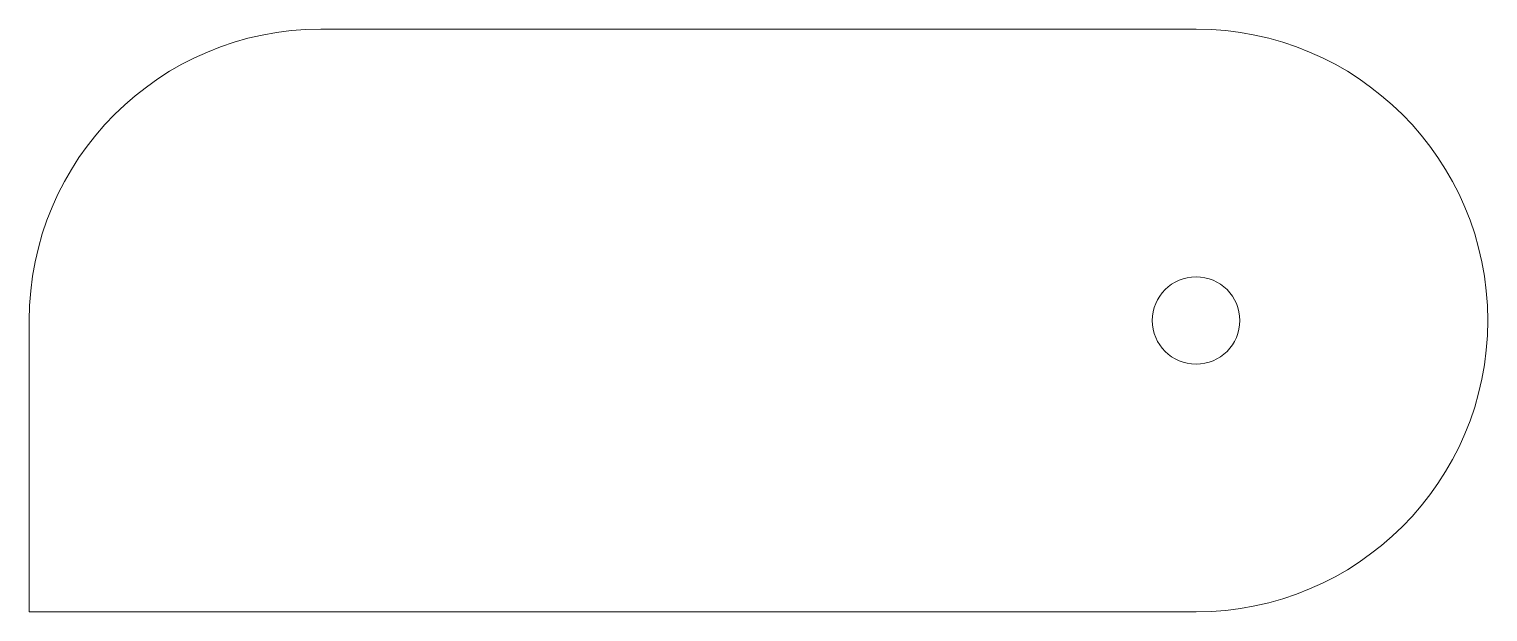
# Model space of a CAD drawing. Header units: millimetres. Extents: x -34.3 to 15.7, y -11 to 9.
import ezdxf

# ---------------------------------------------------------------- set-up
doc = ezdxf.new("R2010")
doc.units = ezdxf.units.MM

msp = doc.modelspace()

# ---------------------------------------------------------------- linework, layer by layer
at = {"color": 7, "linetype": 'Continuous', "lineweight": 15}
for p, q in [((5.695, 9.04), (-24.305, 9.04)), ((-34.305, -0.96), (-34.305, -10.96)), ((-34.305, -10.96), (5.695, -10.96))]:
    msp.add_line(p, q, dxfattribs=at)
msp.add_circle((5.695, -0.96), 1.5, dxfattribs=at)
for centre, start, end in [((-24.305, -0.96), 90, 180), ((5.695, -0.96), 270, 90)]:
    msp.add_arc(centre, 10, start, end, dxfattribs=at)

doc.saveas('drawing.dxf')
